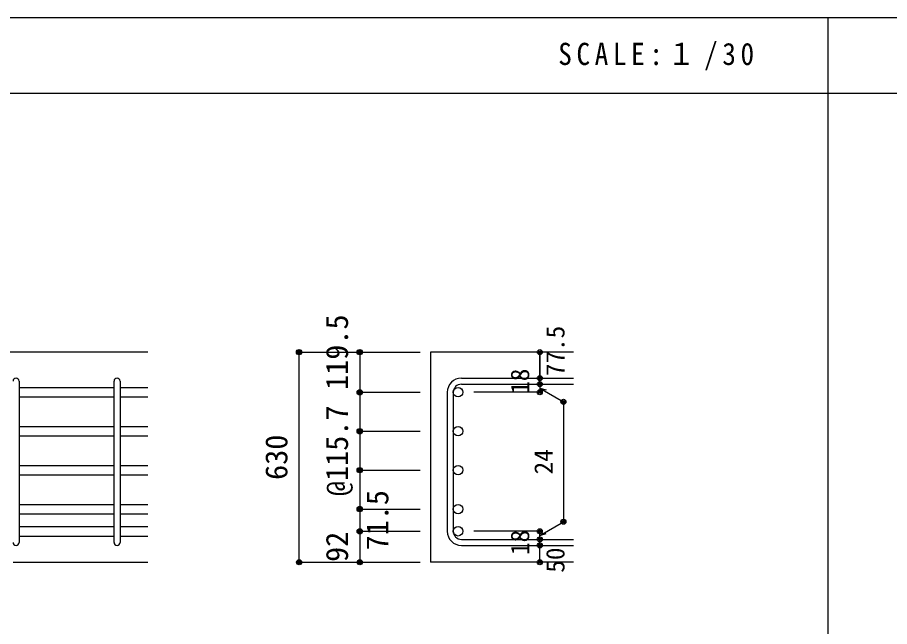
# Model space of a CAD drawing. Units: millimetres at full size, sheet at 1:30; details may follow other scales. Extents: x -5973 to 5954, y -4195 to 4201.
# Drawn here: x -3533 to -942, y 2390 to 4201 of the extents above; entities that cross this region are included whole.
import ezdxf
from ezdxf.enums import TextEntityAlignment as Align

# ---------------------------------------------------------------- set-up
doc = ezdxf.new("R2010")
doc.units = ezdxf.units.MM
doc.header["$LTSCALE"] = 30
doc.header["$PDMODE"] = 32
doc.header["$PDSIZE"] = 15
for name, color, linetype in [('0-1_躯体線', 2, 'Continuous'), ('0-5_基礎梁筋', 7, 'Continuous'), ('0-6_スタラップ筋', 7, 'Continuous'), ('0-D_寸法', 4, 'Continuous'), ('6-7_文字', 7, 'Continuous'), ('F-0_枠', 6, 'Continuous')]:
    doc.layers.add(name, color=color, linetype=linetype)
doc.styles.add('ＭＳ ゴシック', font='')
doc.styles.get('ＭＳ ゴシック').set_extended_font_data('MS Gothic')

msp = doc.modelspace()

# ---------------------------------------------------------------- linework, layer by layer
at = {"layer": '0-1_躯体線'}
for p, q in [((-3145.8, 3206.03), (-5045.8, 3206.03)), ((-1880.8, 3206.03), (-2305.8, 3206.03)), ((-2305.8, 3206.03), (-2305.8, 2581.53)), ((-3545.8, 2581.53), (-3145.8, 2581.53)), ((-1880.8, 2581.53), (-2305.8, 2581.53))]:
    msp.add_line(p, q, dxfattribs=at)
at = {"layer": '0-5_基礎梁筋'}
for p, q in [((-3527.8, 3100.83), (-3245.8, 3100.83)), ((-3227.8, 3100.83), (-3145.8, 3100.83)), ((-3527.8, 3072.83), (-3245.8, 3072.83)), ((-3227.8, 3072.83), (-3145.8, 3072.83)), ((-3527.8, 2985.07), (-3245.8, 2985.07)), ((-3227.8, 2985.07), (-3145.8, 2985.07)), ((-3527.8, 2957.07), (-3245.8, 2957.07)), ((-3227.8, 2957.07), (-3145.8, 2957.07)), ((-3527.8, 2869.3), (-3245.8, 2869.3)), ((-3227.8, 2869.3), (-3145.8, 2869.3)), ((-3527.8, 2841.3), (-3245.8, 2841.3)), ((-3227.8, 2841.3), (-3145.8, 2841.3)), ((-3527.8, 2753.53), (-3245.8, 2753.53)), ((-3227.8, 2753.53), (-3145.8, 2753.53)), ((-3527.8, 2725.53), (-3245.8, 2725.53)), ((-3227.8, 2725.53), (-3145.8, 2725.53)), ((-3527.8, 2687.53), (-3245.8, 2687.53)), ((-3227.8, 2687.53), (-3145.8, 2687.53)), ((-3527.8, 2659.53), (-3245.8, 2659.53)), ((-3227.8, 2659.53), (-3145.8, 2659.53))]:
    msp.add_line(p, q, dxfattribs=at)
at = {"layer": '0-5_基礎梁筋', "color": 3}
for centre in [(-2223.8, 3086.83), (-2223.8, 2971.07), (-2223.8, 2855.3), (-2223.8, 2739.53), (-2223.8, 2673.53)]:
    msp.add_circle(centre, 14, dxfattribs=at)
at = {"layer": '0-6_スタラップ筋'}
for p, q in [((-3527.8, 3119.83), (-3527.8, 2640.53)), ((-3245.8, 2640.53), (-3245.8, 3119.83)), ((-3227.8, 3119.83), (-3227.8, 2640.53)), ((-2213.8, 3128.83), (-1880.8, 3128.83)), ((-2213.8, 3110.83), (-1880.8, 3110.83)), ((-2255.8, 3086.83), (-2255.8, 2673.53)), ((-2237.8, 3086.83), (-2237.8, 2673.53)), ((-2213.8, 2649.53), (-1880.8, 2649.53)), ((-2213.8, 2631.53), (-1880.8, 2631.53))]:
    msp.add_line(p, q, dxfattribs=at)
for centre, radius, start, end in [((-3536.8, 3119.83), 9, 0, 180), ((-3236.8, 3119.83), 9, 0, 180), ((-2213.8, 3086.83), 42, 90, 180), ((-2213.8, 3086.83), 24, 90, 180), ((-2213.8, 2673.53), 42, 180, 270), ((-2213.8, 2673.53), 24, 180, 270), ((-3536.8, 2640.53), 9, 180, 0), ((-3236.8, 2640.53), 9, 180, 0)]:
    msp.add_arc(centre, radius, start, end, dxfattribs=at)
at = {"layer": '0-D_寸法'}
for p, q in [((-2695.8, 3206.03), (-2515.8, 3206.03)), ((-2695.8, 2581.53), (-2695.8, 3206.03)), ((-2515.8, 3206.03), (-2335.8, 3206.03)), ((-1980.8, 3206.03), (-1980.8, 3128.83)), ((-1980.8, 3128.83), (-1980.8, 3206.03)), ((-1980.8, 3110.83), (-1980.8, 3128.83)), ((-1980.8, 3110.83), (-1980.8, 3086.83)), ((-2515.8, 3086.83), (-2335.8, 3086.83)), ((-2515.8, 3086.83), (-2335.8, 3086.83)), ((-1980.8, 3086.83), (-2176.89, 3086.83)), ((-1980.8, 3098.83), (-1961.48, 3093.66)), ((-1980.8, 3098.83), (-1910.74, 3058.39)), ((-1910.74, 3058.39), (-1910.74, 2701.98)), ((-2515.8, 2971.07), (-2335.8, 2971.07)), ((-2515.8, 2971.07), (-2335.8, 2971.07)), ((-2515.8, 2855.3), (-2335.8, 2855.3)), ((-2515.8, 2855.3), (-2335.8, 2855.3)), ((-2515.8, 2739.53), (-2335.8, 2739.53)), ((-1980.8, 2661.53), (-1910.74, 2701.98)), ((-2515.8, 2673.53), (-2335.8, 2673.53)), ((-1980.8, 2673.53), (-2176.89, 2673.53)), ((-1980.8, 2649.53), (-1980.8, 2673.53)), ((-1980.8, 2661.53), (-1961.48, 2666.71))]:
    msp.add_line(p, q, dxfattribs=at)
for points in [[(-2695.8, 3206.03), (-2515.8, 3206.03), (-2335.8, 3206.03)], [(-2515.8, 3206.03), (-2515.8, 3086.83), (-2515.8, 2971.07), (-2515.8, 2855.3), (-2515.8, 2739.53), (-2515.8, 2673.53), (-2515.8, 2581.53)], [(-1980.8, 2581.53), (-1980.8, 2631.53), (-1980.8, 2649.53)], [(-2695.8, 2581.53), (-2515.8, 2581.53), (-2335.8, 2581.53)]]:
    msp.add_lwpolyline(points, dxfattribs=at)
for centre, radius in [((-2695.8, 3206.03), 8), ((-2695.8, 3206.03), 7.2), ((-2515.8, 3206.03), 8), ((-2515.8, 3206.03), 7.2), ((-2695.8, 3206.03), 6.4), ((-2695.8, 3206.03), 5.6), ((-2695.8, 3206.03), 4.8), ((-2695.8, 3206.03), 4), ((-2695.8, 3206.03), 3.2), ((-2695.8, 3206.03), 2.4), ((-2695.8, 3206.03), 1.6), ((-2695.8, 3206.03), 0.8), ((-2515.8, 3206.03), 6.4), ((-2515.8, 3206.03), 5.6), ((-2515.8, 3206.03), 4.8), ((-2515.8, 3206.03), 4), ((-2515.8, 3206.03), 3.2), ((-2515.8, 3206.03), 2.4), ((-2515.8, 3206.03), 1.6), ((-2515.8, 3206.03), 0.8), ((-1980.8, 3206.03), 4), ((-1980.8, 3206.03), 3.6), ((-1980.8, 3206.03), 3.2), ((-1980.8, 3206.03), 2.8), ((-1980.8, 3206.03), 2.4), ((-1980.8, 3206.03), 2), ((-1980.8, 3206.03), 1.6), ((-1980.8, 3206.03), 1.2), ((-1980.8, 3206.03), 0.8), ((-1980.8, 3206.03), 0.4), ((-1980.8, 3128.83), 4), ((-1980.8, 3110.83), 4), ((-1980.8, 3128.83), 3.6), ((-1980.8, 3110.83), 3.6), ((-1980.8, 3128.83), 3.2), ((-1980.8, 3110.83), 3.2), ((-1980.8, 3128.83), 2.8), ((-1980.8, 3110.83), 2.8), ((-1980.8, 3128.83), 2.4), ((-1980.8, 3110.83), 2.4), ((-1980.8, 3128.83), 2), ((-1980.8, 3110.83), 2), ((-1980.8, 3128.83), 1.6), ((-1980.8, 3110.83), 1.6), ((-1980.8, 3128.83), 1.2), ((-1980.8, 3110.83), 1.2), ((-1980.8, 3128.83), 0.8), ((-1980.8, 3110.83), 0.8), ((-1980.8, 3128.83), 0.4), ((-1980.8, 3110.83), 0.4), ((-2515.8, 3086.83), 8), ((-2515.8, 3086.83), 7.2), ((-2515.8, 3086.83), 6.4), ((-2515.8, 3086.83), 5.6), ((-2515.8, 3086.83), 4.8), ((-2515.8, 3086.83), 4), ((-2515.8, 3086.83), 3.2), ((-2515.8, 3086.83), 2.4), ((-2515.8, 3086.83), 1.6), ((-2515.8, 3086.83), 0.8), ((-1980.8, 3086.83), 4), ((-1980.8, 3086.83), 3.6), ((-1980.8, 3086.83), 3.2), ((-1980.8, 3086.83), 2.8), ((-1980.8, 3086.83), 2.4), ((-1980.8, 3086.83), 2), ((-1980.8, 3086.83), 1.6), ((-1980.8, 3086.83), 1.2), ((-1980.8, 3086.83), 0.8), ((-1980.8, 3086.83), 0.4), ((-1910.74, 3058.39), 4), ((-1910.74, 3058.39), 3.6), ((-1910.74, 3058.39), 3.2), ((-1910.74, 3058.39), 2.8), ((-1910.74, 3058.39), 2.4), ((-1910.74, 3058.39), 2), ((-1910.74, 3058.39), 1.6), ((-1910.74, 3058.39), 1.2), ((-1910.74, 3058.39), 0.8), ((-1910.74, 3058.39), 0.4), ((-2515.8, 2971.07), 8), ((-2515.8, 2971.07), 7.2), ((-2515.8, 2971.07), 6.4), ((-2515.8, 2971.07), 5.6), ((-2515.8, 2971.07), 4.8), ((-2515.8, 2971.07), 4), ((-2515.8, 2971.07), 3.2), ((-2515.8, 2971.07), 2.4), ((-2515.8, 2971.07), 1.6), ((-2515.8, 2971.07), 0.8), ((-2515.8, 2855.3), 8), ((-2515.8, 2855.3), 7.2), ((-2515.8, 2855.3), 6.4), ((-2515.8, 2855.3), 5.6), ((-2515.8, 2855.3), 4.8), ((-2515.8, 2855.3), 4), ((-2515.8, 2855.3), 3.2), ((-2515.8, 2855.3), 2.4), ((-2515.8, 2855.3), 1.6), ((-2515.8, 2855.3), 0.8), ((-2515.8, 2739.53), 8), ((-2515.8, 2739.53), 7.2), ((-2515.8, 2739.53), 6.4), ((-2515.8, 2739.53), 5.6), ((-2515.8, 2739.53), 4.8), ((-2515.8, 2739.53), 4), ((-2515.8, 2739.53), 3.2), ((-2515.8, 2739.53), 2.4), ((-2515.8, 2739.53), 1.6), ((-2515.8, 2739.53), 0.8), ((-1910.74, 2701.98), 4), ((-1910.74, 2701.98), 3.6), ((-1910.74, 2701.98), 3.2), ((-1910.74, 2701.98), 2.8), ((-1910.74, 2701.98), 2.4), ((-1910.74, 2701.98), 2), ((-1910.74, 2701.98), 1.6), ((-1910.74, 2701.98), 1.2), ((-1910.74, 2701.98), 0.8), ((-1910.74, 2701.98), 0.4), ((-2515.8, 2673.53), 8), ((-2515.8, 2673.53), 7.2), ((-2515.8, 2673.53), 6.4), ((-2515.8, 2673.53), 5.6), ((-2515.8, 2673.53), 4.8), ((-2515.8, 2673.53), 4), ((-2515.8, 2673.53), 3.2), ((-2515.8, 2673.53), 2.4), ((-2515.8, 2673.53), 1.6), ((-2515.8, 2673.53), 0.8), ((-1980.8, 2673.53), 4), ((-1980.8, 2673.53), 3.6), ((-1980.8, 2673.53), 3.2), ((-1980.8, 2673.53), 2.8), ((-1980.8, 2673.53), 2.4), ((-1980.8, 2673.53), 2), ((-1980.8, 2673.53), 1.6), ((-1980.8, 2673.53), 1.2), ((-1980.8, 2673.53), 0.8), ((-1980.8, 2673.53), 0.4), ((-1980.8, 2649.53), 4), ((-1980.8, 2649.53), 3.6), ((-1980.8, 2649.53), 3.2), ((-1980.8, 2649.53), 2.8), ((-1980.8, 2649.53), 2.4), ((-1980.8, 2649.53), 2), ((-1980.8, 2649.53), 1.6), ((-1980.8, 2649.53), 1.2), ((-1980.8, 2649.53), 0.8), ((-1980.8, 2649.53), 0.4), ((-1980.8, 2631.53), 4), ((-1980.8, 2631.53), 3.6), ((-1980.8, 2631.53), 3.2), ((-1980.8, 2631.53), 2.8), ((-1980.8, 2631.53), 2.4), ((-1980.8, 2631.53), 2), ((-1980.8, 2631.53), 1.6), ((-1980.8, 2631.53), 1.2), ((-1980.8, 2631.53), 0.8), ((-1980.8, 2631.53), 0.4), ((-2695.8, 2581.53), 7.2), ((-2695.8, 2581.53), 6.4), ((-2695.8, 2581.53), 5.6), ((-2695.8, 2581.53), 4.8), ((-2695.8, 2581.53), 4), ((-2695.8, 2581.53), 3.2), ((-2695.8, 2581.53), 2.4), ((-2695.8, 2581.53), 1.6), ((-2695.8, 2581.53), 0.8), ((-2515.8, 2581.53), 7.2), ((-2515.8, 2581.53), 6.4), ((-2515.8, 2581.53), 5.6), ((-2515.8, 2581.53), 4.8), ((-2515.8, 2581.53), 4), ((-2515.8, 2581.53), 3.2), ((-2515.8, 2581.53), 2.4), ((-2515.8, 2581.53), 1.6), ((-2515.8, 2581.53), 0.8), ((-1980.8, 2581.53), 4), ((-1980.8, 2581.53), 3.6), ((-1980.8, 2581.53), 3.2), ((-1980.8, 2581.53), 2.8), ((-1980.8, 2581.53), 2.4), ((-1980.8, 2581.53), 2), ((-1980.8, 2581.53), 1.6), ((-1980.8, 2581.53), 1.2), ((-1980.8, 2581.53), 0.8), ((-1980.8, 2581.53), 0.4)]:
    msp.add_circle(centre, radius, dxfattribs=at)
at = {"layer": '0-D_寸法', "color": 7}
for p in [(-2695.8, 3206.03), (-2695.8, 3206.03), (-2515.8, 3206.03), (-1980.8, 3206.03), (-1980.8, 3128.83), (-1980.8, 3110.83), (-2515.8, 3086.83), (-1980.8, 3086.83), (-1910.74, 3058.39), (-2515.8, 2971.07), (-2515.8, 2855.3), (-2515.8, 2739.53), (-2515.8, 2739.53), (-1910.74, 2701.98), (-2515.8, 2673.53), (-2515.8, 2673.53), (-1980.8, 2673.53), (-1980.8, 2649.53), (-1980.8, 2631.53), (-2695.8, 2581.53), (-2695.8, 2581.53), (-2515.8, 2581.53), (-1980.8, 2581.53)]:
    msp.add_point(p, dxfattribs=at)
at = {"layer": 'F-0_枠'}
msp.add_line((-5972.88, 4201.15), (5954.1, 4201.15), dxfattribs=at)
at = {"layer": 'F-0_枠', "color": 2}
for p, q in [((-1124.64, 4201.15), (-1124.64, -4195.24)), ((-5972.88, 3976.15), (3723.6, 3976.15))]:
    msp.add_line(p, q, dxfattribs=at)

# ---------------------------------------------------------------- texts
at = {"layer": '0-D_寸法', "style": 'ＭＳ ゴシック'}
for s, height, p in [('119.5', 65.98, (-2530.8, 3093.83)), ('77.5', 54.99, (-1890.8, 3134.83)), ('18', 54.99, (-1995.8, 3082.33)), ('@115.7', 65.98, (-2530.8, 2778.18)), ('630', 65.98, (-2710.8, 2826.28)), ('24', 54.99, (-1925.74, 2842.68)), ('71.5', 65.98, (-2410.8, 2616.53)), ('18', 54.99, (-1995.8, 2603.03)), ('92', 65.98, (-2530.8, 2582.53)), ('50', 54.99, (-1890.8, 2550.53))]:
    msp.add_text(s, height=height, rotation=90, dxfattribs=at).set_placement(p, align=Align.BOTTOM_LEFT)
at = {"layer": '6-7_文字', "color": 2, "insert": (-1925.98, 4043.65), "char_height": 65.98, "attachment_point": 7, "style": 'ＭＳ ゴシック'}
msp.add_mtext('\\T1.34;\\W0.9;SCALE:１/30', dxfattribs=at)

doc.saveas('drawing.dxf')
